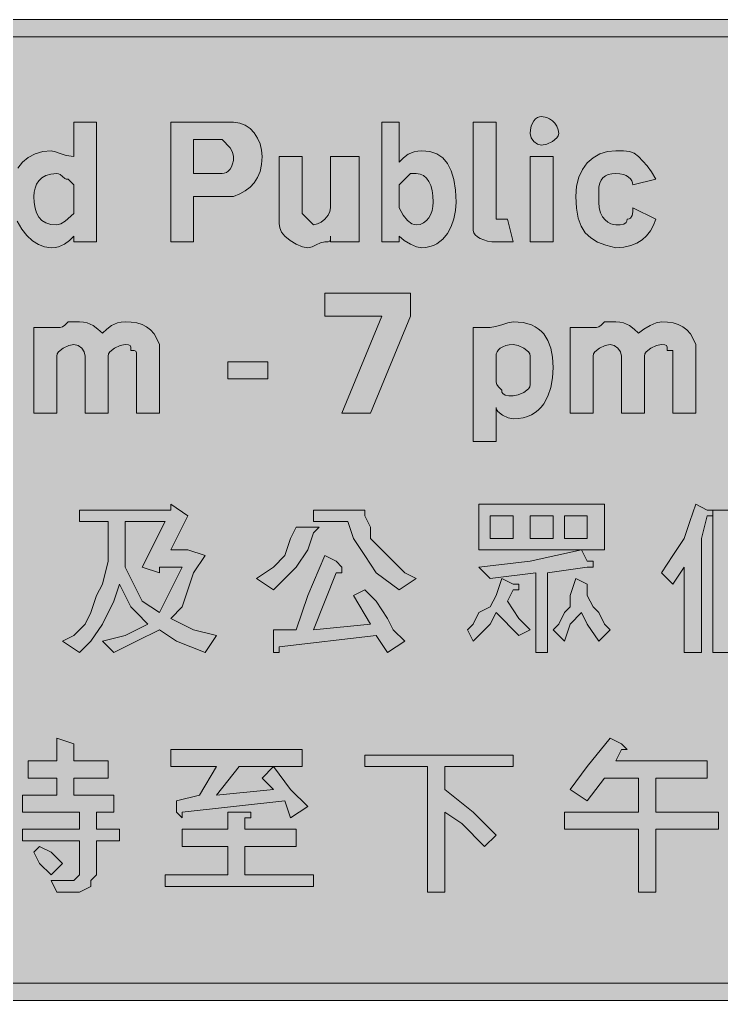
# Model space of a CAD drawing. Header units: metres. Extents: x 12 to 556, y 31 to 238.
# Drawn here: x 238.3 to 386, y 31.4 to 237.8 of the extents above; entities that cross this region are included whole.
import ezdxf

# ---------------------------------------------------------------- set-up
doc = ezdxf.new("R2010")
doc.units = ezdxf.units.M
doc.layers.add('FILL_BLACK_000000', color=7, linetype='Continuous', true_color=0x000000)
doc.layers.add('FILL_WHITE_FFFFFF', color=7, linetype='Continuous', true_color=0xffffff)

msp = doc.modelspace()

# ---------------------------------------------------------------- hatches: boundary and pattern name
at = {"layer": 'FILL_BLACK_000000', "true_color": 0x000000}
h = msp.add_hatch(color=7, dxfattribs=at)
h.dxf.hatch_style = 1
h.paths.add_polyline_path([(550.95, 237.84), (551, 237.44), (551.16, 237.13), (551.7, 236.64), (552.47, 236.15), (553.35, 235.44), (553.75, 235.39), (554.04, 235.23), (554.4, 234.69), (554.53, 233.92), (554.55, 233.04), (555.24, 232.14), (555.6, 231.24), (555.73, 230.34), (555.75, 229.44), (555.75, 39.84), (555.54, 38.06), (555, 36.39), (554.23, 34.95), (553.35, 33.84), (550.95, 31.44), (547.35, 31.44), (20.55, 31.44), (18.77, 31.48), (17.1, 31.74), (16.34, 32.03), (15.66, 32.45), (15.05, 33.05), (14.55, 33.84), (13.67, 34.95), (12.9, 36.39), (12.36, 38.06), (12.15, 39.84), (12.15, 229.44), (12.36, 231.22), (12.9, 232.89), (13.67, 234.33), (14.55, 235.44), (15.05, 236.23), (15.66, 236.83), (16.34, 237.25), (17.1, 237.54), (18.77, 237.8), (20.55, 237.84), (547.35, 237.84), (550.95, 237.84)])
h.paths.add_polyline_path([(18.79, 233.83), (17.98, 233.35), (17.25, 232.74), (16.64, 232.01), (16.16, 231.2), (15.86, 230.34), (15.75, 229.44), (15.75, 39.84), (15.77, 39.13), (15.9, 38.64), (16.26, 38.15), (16.95, 37.44), (16.95, 36.24), (17.85, 35.55), (18.75, 35.19), (19.65, 35.06), (20.55, 35.04), (547.35, 35.04), (548.23, 35.06), (549, 35.19), (549.54, 35.55), (549.7, 35.84), (549.75, 36.24), (550.44, 37.14), (550.8, 38.04), (550.93, 38.94), (550.95, 39.84), (550.95, 229.44), (550.93, 230.34), (550.8, 231.24), (550.44, 232.14), (549.75, 233.04), (549, 233.64), (548.23, 234.05), (547.35, 234.24), (20.55, 234.24), (19.65, 234.13), (18.79, 233.83)], flags=16)
h = msp.add_hatch(color=7, dxfattribs=at)
h.dxf.hatch_style = 1
h.paths.add_polyline_path([(351.64, 213.39), (351.36, 212.96), (350.4, 212.19), (349.22, 211.65), (348.15, 211.44), (347.27, 211.65), (346.5, 212.19), (345.96, 212.96), (345.75, 213.84), (345.8, 214.68), (345.96, 215.41), (346.19, 216.03), (346.5, 216.54), (346.86, 216.93), (347.27, 217.21), (347.7, 217.38), (348.15, 217.44), (349.22, 217.21), (349.82, 216.93), (350.4, 216.54), (350.93, 216.03), (351.36, 215.41), (351.64, 214.68), (351.75, 213.84), (351.64, 213.39)])
h = msp.add_hatch(color=7, dxfattribs=at)
h.dxf.hatch_style = 1
h.paths.add_polyline_path([(254.55, 216.24), (254.55, 191.04), (249.75, 191.04), (249.75, 192.24), (248.83, 191.36), (247.8, 190.59), (246.54, 190.05), (245.8, 189.89), (244.95, 189.84), (243.6, 190.01), (242.29, 190.5), (241.03, 191.3), (239.85, 192.39), (238.79, 193.77), (237.86, 195.41), (237.11, 197.3), (236.55, 199.44), (236.55, 201.84), (236.71, 203.58), (237.19, 205.18), (237.94, 206.61), (238.95, 207.84), (240.18, 208.85), (241.61, 209.6), (243.21, 210.08), (244.95, 210.24), (245.87, 210.05), (246.9, 209.64), (248.16, 209.23), (249.75, 209.04), (249.75, 216.24), (254.55, 216.24)])
h.paths.add_polyline_path([(249.75, 203.04), (248.55, 204.24), (248.15, 204.29), (247.84, 204.43), (247.35, 204.84), (246.86, 205.25), (246.55, 205.39), (246.15, 205.44), (244.91, 205.33), (243.88, 205.03), (243.05, 204.55), (242.4, 203.94), (241.92, 203.21), (241.59, 202.4), (241.41, 201.54), (241.35, 200.64), (241.41, 199.35), (241.59, 198.18), (241.92, 197.16), (242.4, 196.29), (243.05, 195.59), (243.88, 195.07), (244.91, 194.75), (246.15, 194.64), (247.05, 194.85), (247.95, 195.39), (249.75, 197.04), (249.75, 201.84), (249.75, 203.04)], flags=16)
h = msp.add_hatch(color=7, dxfattribs=at)
h.dxf.hatch_style = 1
h.paths.add_polyline_path([(270.15, 191.04), (270.15, 216.24), (282.15, 216.24), (283.35, 216.24), (284.64, 216.08), (285.81, 215.62), (286.83, 214.91), (287.7, 213.99), (288.4, 212.9), (288.92, 211.68), (289.24, 210.38), (289.35, 209.04), (289.24, 207.35), (288.92, 205.87), (288.4, 204.59), (287.7, 203.49), (286.83, 202.56), (285.81, 201.78), (284.64, 201.15), (283.35, 200.64), (282.15, 200.64), (274.95, 200.64), (274.95, 191.04), (270.15, 191.04)])
h.paths.add_polyline_path([(281.4, 205.5), (281.83, 205.66), (282.24, 205.95), (282.6, 206.34), (282.91, 206.85), (283.14, 207.46), (283.3, 208.2), (283.35, 209.04), (283.14, 209.94), (282.6, 210.84), (280.95, 212.64), (274.95, 212.64), (274.95, 205.44), (280.95, 205.44), (281.4, 205.5)], flags=16)
h = msp.add_hatch(color=7, dxfattribs=at)
h.dxf.hatch_style = 1
h.paths.add_polyline_path([(320.55, 190.59), (319.24, 191.36), (318.15, 192.24), (318.15, 191.04), (314.55, 191.04), (314.55, 216.24), (318.15, 216.24), (318.15, 207.84), (319.07, 208.72), (320.1, 209.49), (321.36, 210.03), (322.1, 210.19), (322.95, 210.24), (324.64, 210.07), (326.1, 209.56), (326.75, 209.19), (327.34, 208.72), (328.35, 207.54), (329.14, 206.02), (329.7, 204.16), (330.04, 201.97), (330.15, 199.44), (330.04, 197.65), (329.7, 195.91), (329.14, 194.29), (328.35, 192.84), (327.34, 191.61), (326.1, 190.66), (325.4, 190.31), (324.64, 190.06), (323.82, 189.9), (322.95, 189.84), (321.86, 190.05), (320.55, 190.59)])
h.paths.add_polyline_path([(323.32, 195.05), (323.94, 195.53), (324.45, 196.14), (324.84, 196.87), (325.12, 197.68), (325.29, 198.54), (325.35, 199.44), (325.29, 200.73), (325.12, 201.9), (324.84, 202.92), (324.45, 203.79), (323.94, 204.49), (323.32, 205.01), (322.59, 205.33), (321.75, 205.44), (320.55, 205.44), (318.15, 203.04), (318.15, 198.24), (319.05, 196.66), (319.95, 195.54), (320.85, 194.86), (321.3, 194.7), (321.75, 194.64), (322.59, 194.75), (323.32, 195.05)], flags=16)
h = msp.add_hatch(color=7, dxfattribs=at)
h.dxf.hatch_style = 1
h.paths.add_polyline_path([(338.55, 197.04), (338.55, 195.84), (340.95, 195.84), (342.15, 191.04), (340.95, 191.04), (338.55, 191.04), (337.65, 191.09), (336.79, 191.25), (335.25, 191.79), (334.64, 192.15), (334.16, 192.56), (333.86, 192.99), (333.75, 193.44), (333.75, 194.64), (333.75, 216.24), (338.55, 216.24), (338.55, 197.04)])
h = msp.add_hatch(color=7, dxfattribs=at)
h.dxf.hatch_style = 1
h.paths.add_polyline_path([(309.75, 209.04), (309.75, 191.04), (303.75, 191.04), (303.75, 192.24), (303.73, 191.55), (303.6, 191.19), (303.24, 191.06), (302.55, 191.04), (301.65, 190.85), (300.75, 190.44), (299.85, 190.03), (298.95, 189.84), (297.86, 190.05), (296.55, 190.59), (295.24, 191.36), (294.15, 192.24), (293.46, 193.14), (293.1, 194.04), (292.97, 194.94), (292.95, 195.84), (292.95, 209.04), (297.75, 209.04), (297.75, 198.24), (297.75, 197.04), (298.95, 195.84), (300.15, 194.64), (301.03, 194.83), (301.8, 195.24), (302.55, 195.84), (303.24, 196.72), (303.6, 197.49), (303.75, 198.24), (303.75, 209.04), (309.75, 209.04)])
h = msp.add_hatch(color=7, dxfattribs=at)
h.dxf.hatch_style = 1
h.paths.add_polyline_path([(345.75, 191.04), (345.75, 209.04), (350.55, 209.04), (350.55, 191.04), (345.75, 191.04)])
h = msp.add_hatch(color=7, dxfattribs=at)
h.dxf.hatch_style = 1
h.paths.add_polyline_path([(365.34, 210.22), (366.6, 210.09), (367.63, 209.73), (368.55, 209.04), (370.35, 207.09), (371.25, 205.83), (372.15, 204.24), (367.35, 203.04), (367.29, 203.49), (367.12, 203.92), (366.84, 204.33), (366.45, 204.69), (365.94, 205), (365.33, 205.23), (364.59, 205.39), (363.75, 205.44), (362.91, 205.38), (362.17, 205.21), (361.56, 204.93), (361.05, 204.54), (360.66, 204.03), (360.37, 203.41), (360.21, 202.68), (360.15, 201.84), (360.15, 200.64), (360.15, 199.44), (360.26, 198.2), (360.54, 197.17), (360.97, 196.34), (361.5, 195.69), (362.08, 195.21), (362.68, 194.88), (363.25, 194.7), (363.75, 194.64), (364.63, 194.66), (365.4, 194.79), (365.94, 195.15), (366.1, 195.44), (366.15, 195.84), (366.55, 195.89), (366.84, 196.05), (367.2, 196.59), (367.33, 197.36), (367.35, 198.24), (372.15, 195.84), (371.64, 194.55), (371.01, 193.38), (370.23, 192.36), (369.3, 191.49), (368.2, 190.79), (366.92, 190.27), (365.44, 189.95), (363.75, 189.84), (361.67, 190.35), (359.91, 191.02), (358.46, 191.89), (357.3, 192.99), (356.43, 194.38), (355.82, 196.08), (355.46, 198.16), (355.35, 200.64), (355.51, 202.78), (355.99, 204.67), (356.74, 206.31), (357.75, 207.69), (358.98, 208.78), (360.41, 209.58), (362.01, 210.07), (363.75, 210.24), (365.34, 210.22)])
h = msp.add_hatch(color=7, dxfattribs=at)
h.dxf.hatch_style = 1
h.paths.add_polyline_path([(314.55, 175.44), (302.55, 175.44), (302.55, 180.24), (320.55, 180.24), (320.55, 175.44), (312.15, 155.04), (306.15, 155.04), (314.55, 175.44)])
h = msp.add_hatch(color=7, dxfattribs=at)
h.dxf.hatch_style = 1
h.paths.add_polyline_path([(259.48, 169.23), (258.3, 168.69), (257.34, 167.92), (257.06, 167.49), (256.95, 167.04), (256.95, 165.84), (256.95, 155.04), (252.15, 155.04), (252.15, 167.04), (251.94, 167.92), (251.4, 168.69), (250.63, 169.23), (249.75, 169.44), (248.68, 169.23), (247.5, 168.69), (246.54, 167.92), (246.26, 167.49), (246.15, 167.04), (246.15, 165.84), (246.15, 155.04), (241.35, 155.04), (241.35, 173.04), (246.15, 173.04), (246.86, 173.06), (247.35, 173.19), (247.84, 173.55), (248.55, 174.24), (250.95, 174.24), (251.8, 174.19), (252.54, 174.03), (253.8, 173.49), (254.83, 172.72), (255.75, 171.84), (256.67, 172.72), (257.7, 173.49), (258.96, 174.03), (259.7, 174.19), (260.55, 174.24), (261.84, 174.18), (263.02, 174), (264.09, 173.67), (265.05, 173.19), (265.89, 172.54), (266.62, 171.71), (267.24, 170.68), (267.75, 169.44), (267.75, 168.24), (267.75, 155.04), (262.95, 155.04), (262.95, 167.04), (262.93, 167.73), (262.8, 168.09), (262.44, 168.22), (261.75, 168.24), (261.73, 168.93), (261.6, 169.29), (261.24, 169.42), (260.55, 169.44), (259.48, 169.23)])
h = msp.add_hatch(color=7, dxfattribs=at)
h.dxf.hatch_style = 1
h.paths.add_polyline_path([(350.08, 160.42), (349.47, 158.59), (348.6, 156.99), (348.06, 156.29), (347.44, 155.68), (346.76, 155.14), (345.99, 154.68), (345.15, 154.32), (344.23, 154.06), (343.23, 153.9), (342.15, 153.84), (341.08, 154.05), (339.9, 154.59), (338.94, 155.36), (338.66, 155.79), (338.55, 156.24), (338.55, 149.04), (333.75, 149.04), (333.75, 173.04), (337.35, 173.04), (338.44, 173.23), (339.75, 173.64), (341.06, 174.05), (342.15, 174.24), (344.23, 174.07), (345.99, 173.58), (346.76, 173.22), (347.44, 172.78), (348.06, 172.27), (348.6, 171.69), (349.47, 170.31), (350.08, 168.67), (350.44, 166.78), (350.55, 164.64), (350.44, 162.45), (350.08, 160.42)])
h.paths.add_polyline_path([(344.4, 159.39), (345.36, 160.16), (345.64, 160.59), (345.75, 161.04), (345.75, 162.24), (345.75, 165.84), (345.75, 167.04), (345.64, 167.49), (345.36, 167.92), (344.4, 168.69), (343.22, 169.23), (342.15, 169.44), (341.31, 169.39), (340.58, 169.23), (339.96, 169), (339.45, 168.69), (339.06, 168.33), (338.77, 167.92), (338.61, 167.49), (338.55, 167.04), (338.55, 162.24), (338.57, 161.53), (338.7, 161.04), (339.06, 160.55), (339.75, 159.84), (339.8, 159.44), (339.96, 159.15), (340.5, 158.79), (341.27, 158.66), (342.15, 158.64), (343.22, 158.85), (344.4, 159.39)], flags=16)
h = msp.add_hatch(color=7, dxfattribs=at)
h.dxf.hatch_style = 1
h.paths.add_polyline_path([(372.28, 169.23), (371.1, 168.69), (370.14, 167.92), (369.86, 167.49), (369.75, 167.04), (369.75, 165.84), (369.75, 155.04), (364.95, 155.04), (364.95, 167.04), (364.74, 167.92), (364.2, 168.69), (363.43, 169.23), (362.55, 169.44), (361.48, 169.23), (360.3, 168.69), (359.34, 167.92), (359.06, 167.49), (358.95, 167.04), (358.95, 165.84), (358.95, 155.04), (354.15, 155.04), (354.15, 173.04), (358.95, 173.04), (359.66, 173.06), (360.15, 173.19), (360.64, 173.55), (361.35, 174.24), (363.75, 174.24), (364.6, 174.19), (365.34, 174.03), (366.6, 173.49), (367.63, 172.72), (368.55, 171.84), (369.64, 172.72), (370.95, 173.49), (372.26, 174.03), (373.35, 174.24), (374.64, 174.18), (375.82, 174), (376.89, 173.67), (377.85, 173.19), (378.69, 172.54), (379.43, 171.71), (380.04, 170.68), (380.55, 169.44), (380.55, 168.24), (380.55, 155.04), (375.75, 155.04), (375.75, 167.04), (375.75, 168.24), (374.55, 168.24), (374.53, 168.93), (374.4, 169.29), (374.04, 169.42), (373.35, 169.44), (372.28, 169.23)])
h = msp.add_hatch(color=7, dxfattribs=at)
h.dxf.hatch_style = 1
h.paths.add_polyline_path([(290.55, 162.24), (282.15, 162.24), (282.15, 165.84), (290.55, 165.84), (290.55, 162.24)])
h = msp.add_hatch(color=7, dxfattribs=at)
h.dxf.hatch_style = 1
h.paths.add_polyline_path([(270.15, 135.84), (273.75, 133.44), (270.15, 126.24), (273.75, 126.24), (277.35, 125.04), (274.95, 121.44), (273.75, 117.84), (272.55, 114.24), (270.15, 111.84), (274.95, 109.44), (279.75, 108.24), (277.35, 104.64), (271.35, 107.04), (267.75, 109.44), (262.95, 107.04), (258.15, 104.64), (255.75, 107.04), (260.55, 108.24), (265.35, 110.64), (262.95, 113.04), (261.75, 114.24), (260.55, 116.64), (259.35, 119.04), (258.15, 115.44), (255.75, 110.64), (253.35, 107.04), (250.95, 104.64), (247.35, 107.04), (249.75, 108.24), (252.15, 110.64), (253.35, 113.04), (254.55, 116.64), (255.75, 119.04), (256.95, 123.84), (256.95, 127.44), (256.95, 132.24), (250.95, 132.24), (250.95, 134.64), (270.15, 134.64), (270.15, 135.84)])
h.paths.add_polyline_path([(261.75, 120.24), (262.95, 117.84), (264.15, 115.44), (267.75, 113.04), (268.95, 115.44), (270.15, 117.84), (271.35, 120.24), (272.55, 122.64), (267.75, 122.64), (267.75, 121.44), (264.15, 122.64), (268.95, 132.24), (260.55, 132.24), (260.55, 122.64), (261.75, 120.24)], flags=16)
h = msp.add_hatch(color=7, dxfattribs=at)
h.dxf.hatch_style = 1
h.paths.add_polyline_path([(310.95, 134.64), (310.95, 133.44), (312.15, 131.04), (312.15, 128.64), (313.35, 127.44), (315.75, 125.04), (316.95, 123.84), (319.35, 121.44), (321.75, 120.24), (318.15, 117.84), (313.35, 121.44), (310.95, 125.04), (308.55, 128.64), (307.35, 132.24), (300.15, 132.24), (300.15, 134.64), (310.95, 134.64)])
h = msp.add_hatch(color=7, dxfattribs=at)
h.dxf.hatch_style = 1
h.paths.add_polyline_path([(334.95, 135.84), (361.35, 135.84), (361.35, 126.24), (334.95, 126.24), (334.95, 135.84)])
h.paths.add_polyline_path([(337.35, 128.64), (342.15, 128.64), (342.15, 133.44), (337.35, 133.44), (337.35, 128.64)], flags=16)
h.paths.add_polyline_path([(345.75, 133.44), (345.75, 128.64), (350.55, 128.64), (350.55, 133.44), (345.75, 133.44)], flags=16)
h.paths.add_polyline_path([(357.75, 133.44), (352.95, 133.44), (352.95, 128.64), (357.75, 128.64), (357.75, 133.44)], flags=16)
h = msp.add_hatch(color=7, dxfattribs=at)
h.dxf.hatch_style = 1
h.paths.add_polyline_path([(384.15, 134.64), (384.15, 133.44), (382.95, 133.44), (381.75, 128.64), (381.75, 104.64), (378.15, 104.64), (378.15, 122.64), (375.75, 119.04), (373.35, 121.44), (375.75, 125.04), (378.15, 128.64), (379.35, 132.24), (380.55, 135.84), (382.95, 134.64), (384.15, 134.64)])
h = msp.add_hatch(color=7, dxfattribs=at)
h.dxf.hatch_style = 1
h.paths.add_polyline_path([(393.75, 123.84), (387.75, 123.84), (387.75, 120.24), (393.75, 120.24), (393.75, 116.64), (387.75, 116.64), (387.75, 113.04), (393.75, 113.04), (393.75, 110.64), (387.75, 110.64), (387.75, 104.64), (384.15, 104.64), (384.15, 134.64), (393.75, 134.64), (393.75, 123.84)])
h.paths.add_polyline_path([(391.35, 131.04), (387.75, 131.04), (387.75, 126.24), (391.35, 126.24), (391.35, 131.04)], flags=16)
h = msp.add_hatch(color=7, dxfattribs=at)
h.dxf.hatch_style = 1
h.paths.add_polyline_path([(300.15, 131.04), (301.35, 131.04), (300.15, 129.84), (298.95, 126.24), (296.55, 122.64), (294.15, 120.24), (291.75, 117.84), (288.15, 120.24), (291.75, 122.64), (294.15, 125.04), (295.35, 128.64), (296.55, 131.04), (298.95, 131.04), (300.15, 131.04)])
h = msp.add_hatch(color=7, dxfattribs=at)
h.dxf.hatch_style = 1
h.paths.add_polyline_path([(345.75, 123.84), (356.55, 126.24), (357.75, 123.84), (358.95, 123.84), (358.95, 122.64), (357.75, 122.64), (349.35, 121.44), (349.35, 104.64), (346.95, 104.64), (346.95, 121.44), (337.35, 120.24), (334.95, 122.64), (345.75, 123.84)])
h = msp.add_hatch(color=7, dxfattribs=at)
h.dxf.hatch_style = 1
h.paths.add_polyline_path([(306.15, 122.64), (306.15, 121.44), (304.95, 121.44), (300.15, 109.44), (312.15, 110.64), (308.55, 116.64), (310.95, 117.84), (313.35, 115.44), (315.75, 111.84), (316.95, 109.44), (319.35, 107.04), (315.75, 104.64), (313.35, 108.24), (292.95, 105.84), (292.95, 104.64), (291.75, 104.64), (291.75, 105.84), (291.75, 109.44), (296.55, 109.44), (298.95, 116.64), (302.55, 125.04), (304.95, 123.84), (306.15, 122.64)])
h = msp.add_hatch(color=7, dxfattribs=at)
h.dxf.hatch_style = 1
h.paths.add_polyline_path([(342.15, 119.04), (343.35, 119.04), (343.35, 117.84), (342.15, 117.84), (340.95, 115.44), (343.35, 111.84), (345.75, 109.44), (343.35, 108.24), (338.55, 113.04), (337.35, 110.64), (333.75, 107.04), (332.55, 109.44), (333.75, 110.64), (334.95, 113.04), (337.35, 114.24), (338.55, 116.64), (339.75, 120.24), (342.15, 119.04)])
h = msp.add_hatch(color=7, dxfattribs=at)
h.dxf.hatch_style = 1
h.paths.add_polyline_path([(358.95, 114.24), (360.15, 113.04), (361.35, 110.64), (362.55, 109.44), (360.15, 107.04), (357.75, 110.64), (356.55, 113.04), (354.15, 110.64), (352.95, 107.04), (350.55, 109.44), (351.75, 110.64), (352.95, 113.04), (354.15, 114.24), (354.15, 116.64), (355.35, 120.24), (357.75, 119.04), (357.75, 116.64), (358.95, 114.24)])
h = msp.add_hatch(color=7, dxfattribs=at)
h.dxf.hatch_style = 1
h.paths.add_polyline_path([(249.75, 81.84), (256.95, 81.84), (256.95, 78.24), (249.75, 78.24), (249.75, 74.64), (258.15, 74.64), (258.15, 71.04), (254.55, 71.04), (254.55, 67.44), (259.35, 67.44), (259.35, 65.04), (254.55, 65.04), (254.55, 57.84), (253.35, 56.64), (253.35, 55.44), (250.95, 54.24), (249.75, 54.24), (246.15, 54.24), (244.95, 56.64), (248.55, 56.64), (249.75, 56.64), (250.95, 57.84), (250.95, 59.04), (250.95, 65.04), (238.95, 65.04), (238.95, 67.44), (250.95, 67.44), (250.95, 71.04), (238.95, 71.04), (238.95, 74.64), (246.15, 74.64), (246.15, 78.24), (240.15, 78.24), (240.15, 81.84), (246.15, 81.84), (246.15, 86.64), (249.75, 85.44), (249.75, 84.24), (249.75, 81.84)])
h = msp.add_hatch(color=7, dxfattribs=at)
h.dxf.hatch_style = 1
h.paths.add_polyline_path([(357.75, 80.64), (362.55, 86.64), (364.95, 85.44), (366.15, 84.24), (364.95, 84.24), (363.75, 81.84), (382.95, 81.84), (382.95, 78.24), (372.15, 78.24), (372.15, 71.04), (385.35, 71.04), (385.35, 67.44), (372.15, 67.44), (372.15, 54.24), (368.55, 54.24), (368.55, 67.44), (352.95, 67.44), (352.95, 71.04), (368.55, 71.04), (368.55, 78.24), (361.35, 78.24), (357.75, 73.44), (354.15, 75.84), (357.75, 80.64)])
h = msp.add_hatch(color=7, dxfattribs=at)
h.dxf.hatch_style = 1
h.paths.add_polyline_path([(298.95, 72.24), (295.35, 69.84), (294.15, 73.44), (272.55, 71.04), (272.55, 69.84), (271.35, 71.04), (271.35, 73.44), (276.15, 74.64), (279.75, 80.64), (270.15, 80.64), (270.15, 84.24), (297.75, 84.24), (297.75, 80.64), (291.75, 80.64), (295.35, 75.84), (298.95, 72.24)])
h.paths.add_polyline_path([(284.55, 80.64), (279.75, 74.64), (291.75, 75.84), (289.35, 78.24), (291.75, 80.64), (284.55, 80.64)], flags=16)
h = msp.add_hatch(color=7, dxfattribs=at)
h.dxf.hatch_style = 1
h.paths.add_polyline_path([(342.15, 83.04), (342.15, 80.64), (327.75, 80.64), (327.75, 75.84), (333.75, 71.04), (338.55, 66.24), (336.15, 63.84), (331.35, 68.64), (327.75, 71.04), (327.75, 54.24), (324.15, 54.24), (324.15, 80.64), (310.95, 80.64), (310.95, 83.04), (342.15, 83.04)])
h = msp.add_hatch(color=7, dxfattribs=at)
h.dxf.hatch_style = 1
h.paths.add_polyline_path([(268.95, 57.84), (282.15, 57.84), (282.15, 63.84), (272.55, 63.84), (272.55, 67.44), (282.15, 67.44), (282.15, 71.04), (285.75, 71.04), (286.95, 71.04), (286.95, 69.84), (285.75, 69.84), (285.75, 67.44), (296.55, 67.44), (296.55, 63.84), (285.75, 63.84), (285.75, 57.84), (300.15, 57.84), (300.15, 55.44), (268.95, 55.44), (268.95, 57.84)])
h = msp.add_hatch(color=7, dxfattribs=at)
h.dxf.hatch_style = 1
h.paths.add_polyline_path([(244.95, 62.64), (247.35, 60.24), (244.95, 57.84), (242.55, 60.24), (241.35, 62.64), (242.55, 63.84), (244.95, 62.64)])
at = {"layer": 'FILL_WHITE_FFFFFF', "true_color": 0xffffff}
h = msp.add_hatch(color=7, dxfattribs=at)
h.dxf.hatch_style = 1
h.paths.add_polyline_path([(547.35, 234.24), (548.55, 234.24), (549.75, 233.04), (550.95, 231.84), (550.95, 229.44), (550.95, 39.84), (550.93, 38.94), (550.8, 38.04), (550.44, 37.14), (549.75, 36.24), (548.55, 35.04), (547.35, 35.04), (20.55, 35.04), (19.65, 35.06), (18.75, 35.19), (17.85, 35.55), (16.95, 36.24), (16.95, 37.44), (16.26, 38.15), (15.9, 38.64), (15.77, 39.13), (15.75, 39.84), (15.75, 229.44), (15.86, 230.34), (16.16, 231.2), (16.64, 232.01), (17.25, 232.74), (17.98, 233.35), (18.79, 233.83), (19.65, 234.13), (20.55, 234.24), (547.35, 234.24)])

# ---------------------------------------------------------------- linework, layer by layer
at = {"layer": 'FILL_BLACK_000000', "lineweight": 0, "true_color": 0x000000}
for points in [[(20.55, 237.84), (547.35, 237.84)], [(20.55, 35.04), (547.35, 35.04), (548.23, 35.06), (549, 35.19), (549.54, 35.55), (549.7, 35.84), (549.75, 36.24), (550.44, 37.14), (550.8, 38.04), (550.93, 38.94), (550.95, 39.84), (550.95, 229.44), (550.93, 230.34), (550.8, 231.24), (550.44, 232.14), (549.75, 233.04), (549, 233.64), (548.23, 234.05), (547.35, 234.24), (20.55, 234.24)], [(237.94, 206.61), (238.95, 207.84), (240.18, 208.85), (241.61, 209.6), (243.21, 210.08), (244.95, 210.24), (245.87, 210.05), (246.9, 209.64), (248.16, 209.23), (249.75, 209.04), (249.75, 216.24), (254.55, 216.24), (254.55, 191.04), (249.75, 191.04), (249.75, 192.24), (248.83, 191.36), (247.8, 190.59), (246.54, 190.05), (245.8, 189.89), (244.95, 189.84), (243.6, 190.01), (242.29, 190.5), (241.03, 191.3), (239.85, 192.39), (238.79, 193.77), (237.86, 195.41)], [(547.35, 31.44), (20.55, 31.44)]]:
    msp.add_lwpolyline(points, dxfattribs=at)
for points in [[(351.64, 213.39), (351.36, 212.96), (350.4, 212.19), (349.22, 211.65), (348.15, 211.44), (347.27, 211.65), (346.5, 212.19), (345.96, 212.96), (345.75, 213.84), (345.8, 214.68), (345.96, 215.41), (346.19, 216.03), (346.5, 216.54), (346.86, 216.93), (347.27, 217.21), (347.7, 217.38), (348.15, 217.44), (349.22, 217.21), (349.82, 216.93), (350.4, 216.54), (350.93, 216.03), (351.36, 215.41), (351.64, 214.68), (351.75, 213.84)], [(270.15, 191.04), (270.15, 216.24), (282.15, 216.24), (283.35, 216.24), (284.64, 216.08), (285.81, 215.62), (286.83, 214.91), (287.7, 213.99), (288.4, 212.9), (288.92, 211.68), (289.24, 210.38), (289.35, 209.04), (289.24, 207.35), (288.92, 205.87), (288.4, 204.59), (287.7, 203.49), (286.83, 202.56), (285.81, 201.78), (284.64, 201.15), (283.35, 200.64), (282.15, 200.64), (274.95, 200.64), (274.95, 191.04)], [(320.55, 190.59), (319.24, 191.36), (318.15, 192.24), (318.15, 191.04), (314.55, 191.04), (314.55, 216.24), (318.15, 216.24), (318.15, 207.84), (319.07, 208.72), (320.1, 209.49), (321.36, 210.03), (322.1, 210.19), (322.95, 210.24), (324.64, 210.07), (326.1, 209.56), (326.75, 209.19), (327.34, 208.72), (328.35, 207.54), (329.14, 206.02), (329.7, 204.16), (330.04, 201.97), (330.15, 199.44), (330.04, 197.65), (329.7, 195.91), (329.14, 194.29), (328.35, 192.84), (327.34, 191.61), (326.1, 190.66), (325.4, 190.31), (324.64, 190.06), (323.82, 189.9), (322.95, 189.84), (321.86, 190.05)], [(338.55, 197.04), (338.55, 195.84), (340.95, 195.84), (342.15, 191.04), (340.95, 191.04), (338.55, 191.04), (337.65, 191.09), (336.79, 191.25), (335.25, 191.79), (334.64, 192.15), (334.16, 192.56), (333.86, 192.99), (333.75, 193.44), (333.75, 194.64), (333.75, 216.24), (338.55, 216.24)], [(281.4, 205.5), (281.83, 205.66), (282.24, 205.95), (282.6, 206.34), (282.91, 206.85), (283.14, 207.46), (283.3, 208.2), (283.35, 209.04), (283.14, 209.94), (282.6, 210.84), (280.95, 212.64), (274.95, 212.64), (274.95, 205.44), (280.95, 205.44)], [(309.75, 209.04), (309.75, 191.04), (303.75, 191.04), (303.75, 192.24), (303.73, 191.55), (303.6, 191.19), (303.24, 191.06), (302.55, 191.04), (301.65, 190.85), (300.75, 190.44), (299.85, 190.03), (298.95, 189.84), (297.86, 190.05), (296.55, 190.59), (295.24, 191.36), (294.15, 192.24), (293.46, 193.14), (293.1, 194.04), (292.97, 194.94), (292.95, 195.84), (292.95, 209.04), (297.75, 209.04), (297.75, 198.24), (297.75, 197.04), (298.95, 195.84), (300.15, 194.64), (301.03, 194.83), (301.8, 195.24), (302.55, 195.84), (303.24, 196.72), (303.6, 197.49), (303.75, 198.24), (303.75, 209.04)], [(345.75, 191.04), (345.75, 209.04), (350.55, 209.04), (350.55, 191.04)], [(365.34, 210.22), (366.6, 210.09), (367.63, 209.73), (368.55, 209.04), (370.35, 207.09), (371.25, 205.83), (372.15, 204.24), (367.35, 203.04), (367.29, 203.49), (367.12, 203.92), (366.84, 204.33), (366.45, 204.69), (365.94, 205), (365.33, 205.23), (364.59, 205.39), (363.75, 205.44), (362.91, 205.38), (362.17, 205.21), (361.56, 204.93), (361.05, 204.54), (360.66, 204.03), (360.37, 203.41), (360.21, 202.68), (360.15, 201.84), (360.15, 200.64), (360.15, 199.44), (360.26, 198.2), (360.54, 197.17), (360.97, 196.34), (361.5, 195.69), (362.08, 195.21), (362.68, 194.88), (363.25, 194.7), (363.75, 194.64), (364.63, 194.66), (365.4, 194.79), (365.94, 195.15), (366.1, 195.44), (366.15, 195.84), (366.55, 195.89), (366.84, 196.05), (367.2, 196.59), (367.33, 197.36), (367.35, 198.24), (372.15, 195.84), (371.64, 194.55), (371.01, 193.38), (370.23, 192.36), (369.3, 191.49), (368.2, 190.79), (366.92, 190.27), (365.44, 189.95), (363.75, 189.84), (361.67, 190.35), (359.91, 191.02), (358.46, 191.89), (357.3, 192.99), (356.43, 194.38), (355.82, 196.08), (355.46, 198.16), (355.35, 200.64), (355.51, 202.78), (355.99, 204.67), (356.74, 206.31), (357.75, 207.69), (358.98, 208.78), (360.41, 209.58), (362.01, 210.07), (363.75, 210.24)], [(249.75, 203.04), (248.55, 204.24), (248.15, 204.29), (247.84, 204.43), (247.35, 204.84), (246.86, 205.25), (246.55, 205.39), (246.15, 205.44), (244.91, 205.33), (243.88, 205.03), (243.05, 204.55), (242.4, 203.94), (241.92, 203.21), (241.59, 202.4), (241.41, 201.54), (241.35, 200.64), (241.41, 199.35), (241.59, 198.18), (241.92, 197.16), (242.4, 196.29), (243.05, 195.59), (243.88, 195.07), (244.91, 194.75), (246.15, 194.64), (247.05, 194.85), (247.95, 195.39), (249.75, 197.04), (249.75, 201.84)], [(323.32, 195.05), (323.94, 195.53), (324.45, 196.14), (324.84, 196.87), (325.12, 197.68), (325.29, 198.54), (325.35, 199.44), (325.29, 200.73), (325.12, 201.9), (324.84, 202.92), (324.45, 203.79), (323.94, 204.49), (323.32, 205.01), (322.59, 205.33), (321.75, 205.44), (320.55, 205.44), (318.15, 203.04), (318.15, 198.24), (319.05, 196.66), (319.95, 195.54), (320.85, 194.86), (321.3, 194.7), (321.75, 194.64), (322.59, 194.75)], [(314.55, 175.44), (302.55, 175.44), (302.55, 180.24), (320.55, 180.24), (320.55, 175.44), (312.15, 155.04), (306.15, 155.04)], [(259.48, 169.23), (258.3, 168.69), (257.34, 167.92), (257.06, 167.49), (256.95, 167.04), (256.95, 165.84), (256.95, 155.04), (252.15, 155.04), (252.15, 167.04), (251.94, 167.92), (251.4, 168.69), (250.63, 169.23), (249.75, 169.44), (248.68, 169.23), (247.5, 168.69), (246.54, 167.92), (246.26, 167.49), (246.15, 167.04), (246.15, 165.84), (246.15, 155.04), (241.35, 155.04), (241.35, 173.04), (246.15, 173.04), (246.86, 173.06), (247.35, 173.19), (247.84, 173.55), (248.55, 174.24), (250.95, 174.24), (251.8, 174.19), (252.54, 174.03), (253.8, 173.49), (254.83, 172.72), (255.75, 171.84), (256.67, 172.72), (257.7, 173.49), (258.96, 174.03), (259.7, 174.19), (260.55, 174.24), (261.84, 174.18), (263.02, 174), (264.09, 173.67), (265.05, 173.19), (265.89, 172.54), (266.62, 171.71), (267.24, 170.68), (267.75, 169.44), (267.75, 168.24), (267.75, 155.04), (262.95, 155.04), (262.95, 167.04), (262.93, 167.73), (262.8, 168.09), (262.44, 168.22), (261.75, 168.24), (261.73, 168.93), (261.6, 169.29), (261.24, 169.42), (260.55, 169.44)], [(350.08, 160.42), (349.47, 158.59), (348.6, 156.99), (348.06, 156.29), (347.44, 155.68), (346.76, 155.14), (345.99, 154.68), (345.15, 154.32), (344.23, 154.06), (343.23, 153.9), (342.15, 153.84), (341.08, 154.05), (339.9, 154.59), (338.94, 155.36), (338.66, 155.79), (338.55, 156.24), (338.55, 149.04), (333.75, 149.04), (333.75, 173.04), (337.35, 173.04), (338.44, 173.23), (339.75, 173.64), (341.06, 174.05), (342.15, 174.24), (344.23, 174.07), (345.99, 173.58), (346.76, 173.22), (347.44, 172.78), (348.06, 172.27), (348.6, 171.69), (349.47, 170.31), (350.08, 168.67), (350.44, 166.78), (350.55, 164.64), (350.44, 162.45)], [(372.28, 169.23), (371.1, 168.69), (370.14, 167.92), (369.86, 167.49), (369.75, 167.04), (369.75, 165.84), (369.75, 155.04), (364.95, 155.04), (364.95, 167.04), (364.74, 167.92), (364.2, 168.69), (363.43, 169.23), (362.55, 169.44), (361.48, 169.23), (360.3, 168.69), (359.34, 167.92), (359.06, 167.49), (358.95, 167.04), (358.95, 165.84), (358.95, 155.04), (354.15, 155.04), (354.15, 173.04), (358.95, 173.04), (359.66, 173.06), (360.15, 173.19), (360.64, 173.55), (361.35, 174.24), (363.75, 174.24), (364.6, 174.19), (365.34, 174.03), (366.6, 173.49), (367.63, 172.72), (368.55, 171.84), (369.64, 172.72), (370.95, 173.49), (372.26, 174.03), (373.35, 174.24), (374.64, 174.18), (375.82, 174), (376.89, 173.67), (377.85, 173.19), (378.69, 172.54), (379.43, 171.71), (380.04, 170.68), (380.55, 169.44), (380.55, 168.24), (380.55, 155.04), (375.75, 155.04), (375.75, 167.04), (375.75, 168.24), (374.55, 168.24), (374.53, 168.93), (374.4, 169.29), (374.04, 169.42), (373.35, 169.44)], [(344.4, 159.39), (345.36, 160.16), (345.64, 160.59), (345.75, 161.04), (345.75, 162.24), (345.75, 165.84), (345.75, 167.04), (345.64, 167.49), (345.36, 167.92), (344.4, 168.69), (343.22, 169.23), (342.15, 169.44), (341.31, 169.39), (340.58, 169.23), (339.96, 169), (339.45, 168.69), (339.06, 168.33), (338.77, 167.92), (338.61, 167.49), (338.55, 167.04), (338.55, 162.24), (338.57, 161.53), (338.7, 161.04), (339.06, 160.55), (339.75, 159.84), (339.8, 159.44), (339.96, 159.15), (340.5, 158.79), (341.27, 158.66), (342.15, 158.64), (343.22, 158.85)], [(290.55, 162.24), (282.15, 162.24), (282.15, 165.84), (290.55, 165.84)], [(270.15, 135.84), (273.75, 133.44), (270.15, 126.24), (273.75, 126.24), (277.35, 125.04), (274.95, 121.44), (273.75, 117.84), (272.55, 114.24), (270.15, 111.84), (274.95, 109.44), (279.75, 108.24), (277.35, 104.64), (271.35, 107.04), (267.75, 109.44), (262.95, 107.04), (258.15, 104.64), (255.75, 107.04), (260.55, 108.24), (265.35, 110.64), (262.95, 113.04), (261.75, 114.24), (260.55, 116.64), (259.35, 119.04), (258.15, 115.44), (255.75, 110.64), (253.35, 107.04), (250.95, 104.64), (247.35, 107.04), (249.75, 108.24), (252.15, 110.64), (253.35, 113.04), (254.55, 116.64), (255.75, 119.04), (256.95, 123.84), (256.95, 127.44), (256.95, 132.24), (250.95, 132.24), (250.95, 134.64), (270.15, 134.64)], [(310.95, 134.64), (310.95, 133.44), (312.15, 131.04), (312.15, 128.64), (313.35, 127.44), (315.75, 125.04), (316.95, 123.84), (319.35, 121.44), (321.75, 120.24), (318.15, 117.84), (313.35, 121.44), (310.95, 125.04), (308.55, 128.64), (307.35, 132.24), (300.15, 132.24), (300.15, 134.64)], [(334.95, 135.84), (361.35, 135.84), (361.35, 126.24), (334.95, 126.24)], [(384.15, 134.64), (384.15, 133.44), (382.95, 133.44), (381.75, 128.64), (381.75, 104.64), (378.15, 104.64), (378.15, 122.64), (375.75, 119.04), (373.35, 121.44), (375.75, 125.04), (378.15, 128.64), (379.35, 132.24), (380.55, 135.84), (382.95, 134.64)], [(393.75, 123.84), (387.75, 123.84), (387.75, 120.24), (393.75, 120.24), (393.75, 116.64), (387.75, 116.64), (387.75, 113.04), (393.75, 113.04), (393.75, 110.64), (387.75, 110.64), (387.75, 104.64), (384.15, 104.64), (384.15, 134.64), (393.75, 134.64)], [(261.75, 120.24), (262.95, 117.84), (264.15, 115.44), (267.75, 113.04), (268.95, 115.44), (270.15, 117.84), (271.35, 120.24), (272.55, 122.64), (267.75, 122.64), (267.75, 121.44), (264.15, 122.64), (268.95, 132.24), (260.55, 132.24), (260.55, 122.64)], [(337.35, 128.64), (342.15, 128.64), (342.15, 133.44), (337.35, 133.44)], [(345.75, 133.44), (345.75, 128.64), (350.55, 128.64), (350.55, 133.44)], [(357.75, 133.44), (352.95, 133.44), (352.95, 128.64), (357.75, 128.64)], [(300.15, 131.04), (301.35, 131.04), (300.15, 129.84), (298.95, 126.24), (296.55, 122.64), (294.15, 120.24), (291.75, 117.84), (288.15, 120.24), (291.75, 122.64), (294.15, 125.04), (295.35, 128.64), (296.55, 131.04), (298.95, 131.04)], [(345.75, 123.84), (356.55, 126.24), (357.75, 123.84), (358.95, 123.84), (358.95, 122.64), (357.75, 122.64), (349.35, 121.44), (349.35, 104.64), (346.95, 104.64), (346.95, 121.44), (337.35, 120.24), (334.95, 122.64)], [(306.15, 122.64), (306.15, 121.44), (304.95, 121.44), (300.15, 109.44), (312.15, 110.64), (308.55, 116.64), (310.95, 117.84), (313.35, 115.44), (315.75, 111.84), (316.95, 109.44), (319.35, 107.04), (315.75, 104.64), (313.35, 108.24), (292.95, 105.84), (292.95, 104.64), (291.75, 104.64), (291.75, 105.84), (291.75, 109.44), (296.55, 109.44), (298.95, 116.64), (302.55, 125.04), (304.95, 123.84)], [(342.15, 119.04), (343.35, 119.04), (343.35, 117.84), (342.15, 117.84), (340.95, 115.44), (343.35, 111.84), (345.75, 109.44), (343.35, 108.24), (338.55, 113.04), (337.35, 110.64), (333.75, 107.04), (332.55, 109.44), (333.75, 110.64), (334.95, 113.04), (337.35, 114.24), (338.55, 116.64), (339.75, 120.24)], [(358.95, 114.24), (360.15, 113.04), (361.35, 110.64), (362.55, 109.44), (360.15, 107.04), (357.75, 110.64), (356.55, 113.04), (354.15, 110.64), (352.95, 107.04), (350.55, 109.44), (351.75, 110.64), (352.95, 113.04), (354.15, 114.24), (354.15, 116.64), (355.35, 120.24), (357.75, 119.04), (357.75, 116.64)], [(249.75, 81.84), (256.95, 81.84), (256.95, 78.24), (249.75, 78.24), (249.75, 74.64), (258.15, 74.64), (258.15, 71.04), (254.55, 71.04), (254.55, 67.44), (259.35, 67.44), (259.35, 65.04), (254.55, 65.04), (254.55, 57.84), (253.35, 56.64), (253.35, 55.44), (250.95, 54.24), (249.75, 54.24), (246.15, 54.24), (244.95, 56.64), (248.55, 56.64), (249.75, 56.64), (250.95, 57.84), (250.95, 59.04), (250.95, 65.04), (238.95, 65.04), (238.95, 67.44), (250.95, 67.44), (250.95, 71.04), (238.95, 71.04), (238.95, 74.64), (246.15, 74.64), (246.15, 78.24), (240.15, 78.24), (240.15, 81.84), (246.15, 81.84), (246.15, 86.64), (249.75, 85.44), (249.75, 84.24)], [(357.75, 80.64), (362.55, 86.64), (364.95, 85.44), (366.15, 84.24), (364.95, 84.24), (363.75, 81.84), (382.95, 81.84), (382.95, 78.24), (372.15, 78.24), (372.15, 71.04), (385.35, 71.04), (385.35, 67.44), (372.15, 67.44), (372.15, 54.24), (368.55, 54.24), (368.55, 67.44), (352.95, 67.44), (352.95, 71.04), (368.55, 71.04), (368.55, 78.24), (361.35, 78.24), (357.75, 73.44), (354.15, 75.84)], [(298.95, 72.24), (295.35, 69.84), (294.15, 73.44), (272.55, 71.04), (272.55, 69.84), (271.35, 71.04), (271.35, 73.44), (276.15, 74.64), (279.75, 80.64), (270.15, 80.64), (270.15, 84.24), (297.75, 84.24), (297.75, 80.64), (291.75, 80.64), (295.35, 75.84)], [(342.15, 83.04), (342.15, 80.64), (327.75, 80.64), (327.75, 75.84), (333.75, 71.04), (338.55, 66.24), (336.15, 63.84), (331.35, 68.64), (327.75, 71.04), (327.75, 54.24), (324.15, 54.24), (324.15, 80.64), (310.95, 80.64), (310.95, 83.04)], [(284.55, 80.64), (279.75, 74.64), (291.75, 75.84), (289.35, 78.24), (291.75, 80.64)], [(268.95, 57.84), (282.15, 57.84), (282.15, 63.84), (272.55, 63.84), (272.55, 67.44), (282.15, 67.44), (282.15, 71.04), (285.75, 71.04), (286.95, 71.04), (286.95, 69.84), (285.75, 69.84), (285.75, 67.44), (296.55, 67.44), (296.55, 63.84), (285.75, 63.84), (285.75, 57.84), (300.15, 57.84), (300.15, 55.44), (268.95, 55.44)], [(244.95, 62.64), (247.35, 60.24), (244.95, 57.84), (242.55, 60.24), (241.35, 62.64), (242.55, 63.84)]]:
    msp.add_lwpolyline(points, close=True, dxfattribs=at)
at = {"layer": 'FILL_WHITE_FFFFFF', "lineweight": 0, "true_color": 0xffffff}
msp.add_lwpolyline([(20.55, 234.24), (547.35, 234.24), (548.55, 234.24), (549.75, 233.04), (550.95, 231.84), (550.95, 229.44), (550.95, 39.84), (550.93, 38.94), (550.8, 38.04), (550.44, 37.14), (549.75, 36.24), (548.55, 35.04), (547.35, 35.04), (20.55, 35.04)], dxfattribs=at)

doc.saveas('drawing.dxf')
